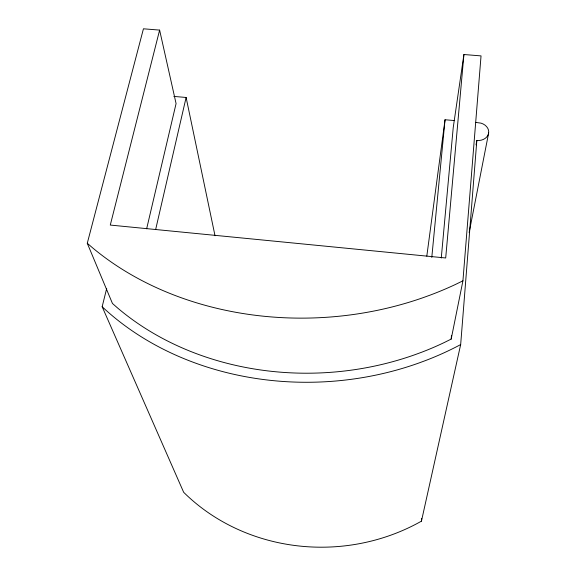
<?xml version="1.0" encoding="UTF-8"?>
<svg xmlns="http://www.w3.org/2000/svg" width="576" height="576" viewBox="0 0 576 576"><rect width="100%" height="100%" fill="white"/><g stroke="black" fill="none" stroke-linecap="round" stroke-linejoin="round"><path stroke-width="0.86" d="M106.697 288.403L102.161 306.734L183.665 492.293A188.467 171.418 -2.6 0 0 421.452 521.143L460.67 344.57L476.834 140.501A11.196 8.971 5.7 0 0 488.513 133.682A11.196 8.971 5.7 0 0 481.097 123.163L475.625 122.386M146.642 228.802L176.076 103.579L159.617 30.096L143.438 28.8L87.278 243.266L112.457 303.48L117.598 307.987A268.049 218.448 -3.3 0 0 415.742 354.413L421.61 352.246A268.049 218.448 -3.3 0 0 444.398 342.468L451.181 339.091L462.931 280.822L481.039 55.894L463.918 54.518L453.226 127.606L441.266 258.048M451.181 339.091L451.483 335.513M421.452 521.143L421.69 518.472M463.918 54.518L445.694 257.976L110.282 225.065L159.617 30.096M431.791 257.436L445.039 119.75L454.651 120.578M426.802 256.169L445.039 119.75M476.028 144.922L476.834 140.501M469.138 232.546L488.65 133.013M155.657 229.514L186.113 97.466L173.844 96.408M462.931 280.822L455.407 284.486A294.991 231.725 -3.4 0 1 430.106 295.128L423.583 297.497A294.991 231.725 -3.4 0 1 92.902 248.105L87.278 243.266M186.113 97.466L215.021 235.75M460.67 344.57A277.027 225.857 -3.3 0 1 425.736 360.482L419.652 362.736A277.027 225.857 -3.3 0 1 102.161 306.734"/></g></svg>
